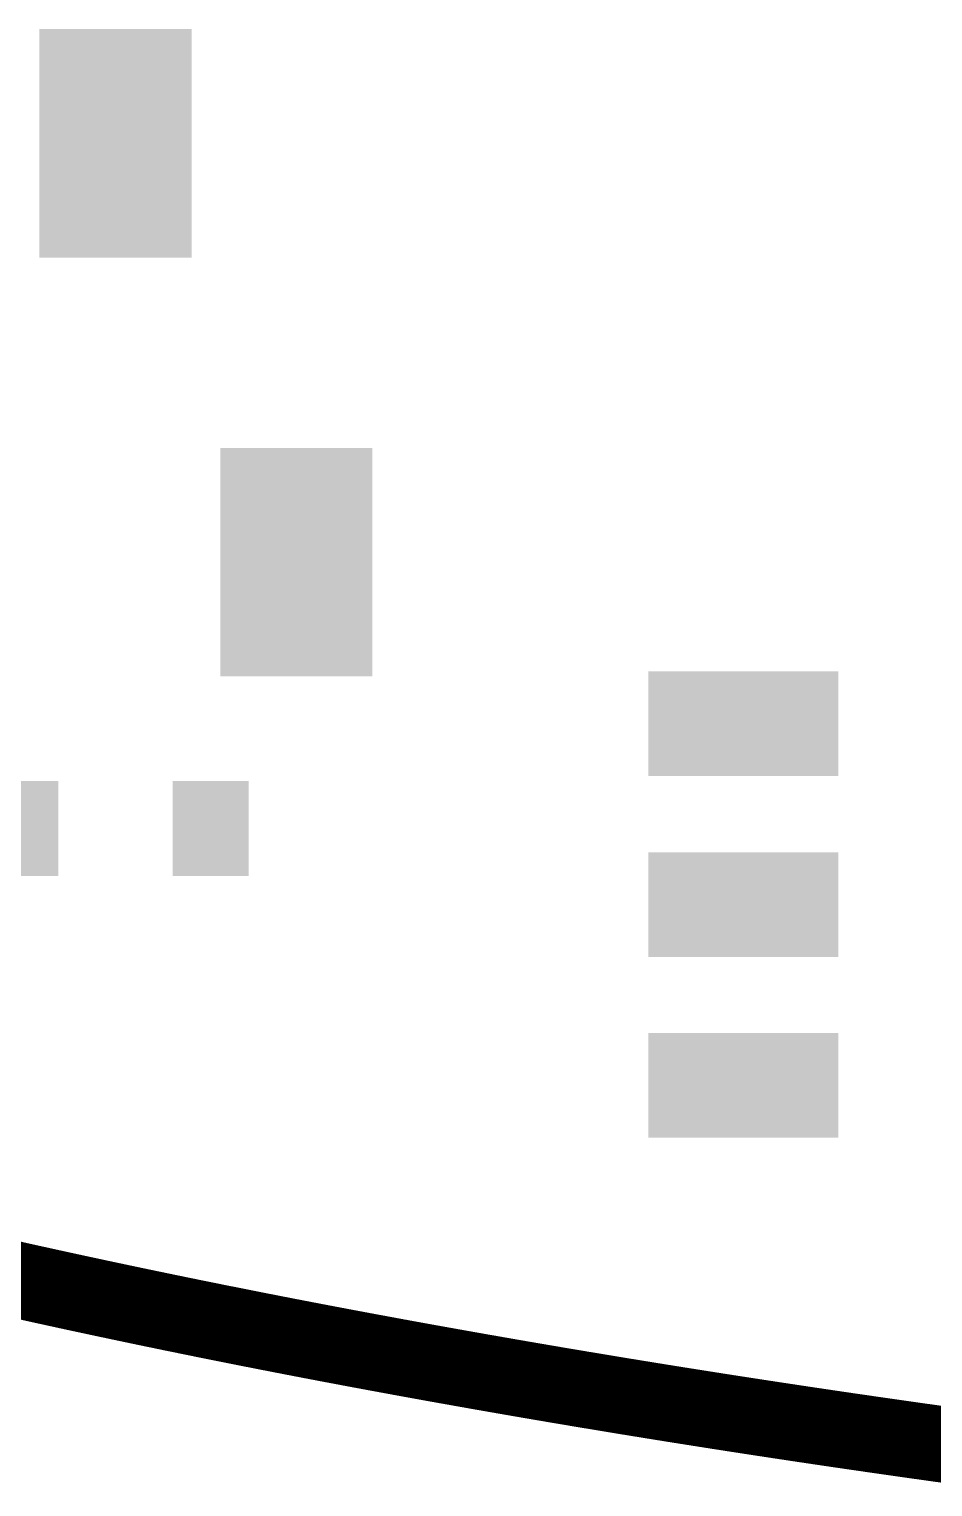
# Model space of a CAD drawing. Extents: x -0.2 to 60.2, y -0.2 to 22.2.
# Drawn here: x 8.55 to 13.3, y 0.54 to 8.2 of the extents above; entities that cross this region are included whole.
import ezdxf

# ---------------------------------------------------------------- set-up
doc = ezdxf.new("R2010")
doc.units = 0
doc.layers.add('20', color=7, linetype='CONTINUOUS')
doc.layers.add('32', color=253, linetype='CONTINUOUS')

# ---------------------------------------------------------------- blocks, each defined once
blk = doc.blocks.new('RECT')
blk.add_solid([(-0.5, -0.5), (0.5, -0.5), (-0.5, 0.5), (0.5, 0.5)])

msp = doc.modelspace()

# ---------------------------------------------------------------- linework, layer by layer
at = {"layer": '20', "const_width": 0.4}
for points in [[(8.3858, 1.65), (8.3456, 1.6591)], [(8.4259, 1.641), (8.3858, 1.65)], [(8.4661, 1.632), (8.4259, 1.641)], [(8.5063, 1.623), (8.4661, 1.632)], [(8.5465, 1.6141), (8.5063, 1.623)], [(8.5867, 1.6052), (8.5465, 1.6141)], [(8.6269, 1.5963), (8.5867, 1.6052)], [(8.6672, 1.5875), (8.6269, 1.5963)], [(8.7074, 1.5787), (8.6672, 1.5875)], [(8.7476, 1.5699), (8.7074, 1.5787)], [(8.7878, 1.5612), (8.7476, 1.5699)], [(8.8281, 1.5525), (8.7878, 1.5612)], [(8.8683, 1.5439), (8.8281, 1.5525)], [(8.9086, 1.5352), (8.8683, 1.5439)], [(8.9488, 1.5267), (8.9086, 1.5352)], [(8.9891, 1.5181), (8.9488, 1.5267)], [(9.0294, 1.5096), (8.9891, 1.5181)], [(9.0696, 1.5011), (9.0294, 1.5096)], [(9.1099, 1.4926), (9.0696, 1.5011)], [(9.1502, 1.4842), (9.1099, 1.4926)], [(9.1905, 1.4758), (9.1502, 1.4842)], [(9.2308, 1.4675), (9.1905, 1.4758)], [(9.2711, 1.4591), (9.2308, 1.4675)], [(9.3114, 1.4508), (9.2711, 1.4591)], [(9.3517, 1.4426), (9.3114, 1.4508)], [(9.392, 1.4343), (9.3517, 1.4426)], [(9.4323, 1.4261), (9.392, 1.4343)], [(9.4726, 1.418), (9.4323, 1.4261)], [(9.5129, 1.4098), (9.4726, 1.418)], [(9.5532, 1.4017), (9.5129, 1.4098)], [(9.5936, 1.3937), (9.5532, 1.4017)], [(9.6339, 1.3856), (9.5936, 1.3937)], [(9.6742, 1.3776), (9.6339, 1.3856)], [(9.7145, 1.3696), (9.6742, 1.3776)], [(9.7549, 1.3617), (9.7145, 1.3696)], [(9.7952, 1.3538), (9.7549, 1.3617)], [(9.8355, 1.3459), (9.7952, 1.3538)], [(9.8759, 1.338), (9.8355, 1.3459)], [(9.9162, 1.3302), (9.8759, 1.338)], [(9.9566, 1.3224), (9.9162, 1.3302)], [(9.9969, 1.3147), (9.9566, 1.3224)], [(10.0372, 1.3069), (9.9969, 1.3147)], [(10.0776, 1.2992), (10.0372, 1.3069)], [(10.1179, 1.2915), (10.0776, 1.2992)], [(10.1583, 1.2839), (10.1179, 1.2915)], [(10.1986, 1.2763), (10.1583, 1.2839)], [(10.239, 1.2687), (10.1986, 1.2763)], [(10.2793, 1.2611), (10.239, 1.2687)], [(10.3197, 1.2536), (10.2793, 1.2611)], [(10.36, 1.2461), (10.3197, 1.2536)], [(10.4004, 1.2387), (10.36, 1.2461)], [(10.4407, 1.2312), (10.4004, 1.2387)], [(10.4811, 1.2238), (10.4407, 1.2312)], [(10.5214, 1.2164), (10.4811, 1.2238)], [(10.5618, 1.209), (10.5214, 1.2164)], [(10.6021, 1.2017), (10.5618, 1.209)], [(10.6425, 1.1944), (10.6021, 1.2017)], [(10.6829, 1.1871), (10.6425, 1.1944)], [(10.7232, 1.1799), (10.6829, 1.1871)], [(10.7636, 1.1727), (10.7232, 1.1799)], [(10.804, 1.1655), (10.7636, 1.1727)], [(10.8443, 1.1583), (10.804, 1.1655)], [(10.8847, 1.1512), (10.8443, 1.1583)], [(10.9251, 1.144), (10.8847, 1.1512)], [(10.9655, 1.137), (10.9251, 1.144)], [(11.0059, 1.1299), (10.9655, 1.137)], [(11.0463, 1.1229), (11.0059, 1.1299)], [(11.0866, 1.1158), (11.0463, 1.1229)], [(11.127, 1.1089), (11.0866, 1.1158)], [(11.1674, 1.1019), (11.127, 1.1089)], [(11.2078, 1.095), (11.1674, 1.1019)], [(11.2482, 1.0881), (11.2078, 1.095)], [(11.2886, 1.0812), (11.2482, 1.0881)], [(11.329, 1.0743), (11.2886, 1.0812)], [(11.3694, 1.0675), (11.329, 1.0743)], [(11.4098, 1.0607), (11.3694, 1.0675)], [(11.4502, 1.0539), (11.4098, 1.0607)], [(11.4907, 1.0472), (11.4502, 1.0539)], [(11.5311, 1.0405), (11.4907, 1.0472)], [(11.5715, 1.0338), (11.5311, 1.0405)], [(11.6119, 1.0271), (11.5715, 1.0338)], [(11.6523, 1.0205), (11.6119, 1.0271)], [(11.6928, 1.0138), (11.6523, 1.0205)], [(11.7332, 1.0072), (11.6928, 1.0138)], [(11.7736, 1.0007), (11.7332, 1.0072)], [(11.814, 0.9941), (11.7736, 1.0007)], [(11.8545, 0.9876), (11.814, 0.9941)], [(11.9353, 0.9746), (11.8545, 0.9876)], [(11.9758, 0.9682), (11.9353, 0.9746)], [(12.0162, 0.9618), (11.9758, 0.9682)], [(12.0567, 0.9554), (12.0162, 0.9618)], [(12.0971, 0.949), (12.0567, 0.9554)], [(12.1376, 0.9426), (12.0971, 0.949)], [(12.178, 0.9363), (12.1376, 0.9426)], [(12.2185, 0.93), (12.178, 0.9363)], [(12.2589, 0.9237), (12.2185, 0.93)], [(12.2994, 0.9175), (12.2589, 0.9237)], [(12.3398, 0.9113), (12.2994, 0.9175)], [(12.3803, 0.905), (12.3398, 0.9113)], [(12.4208, 0.8989), (12.3803, 0.905)], [(12.4612, 0.8927), (12.4208, 0.8989)], [(12.5422, 0.8805), (12.4612, 0.8927)], [(12.5826, 0.8744), (12.5422, 0.8805)], [(12.6231, 0.8683), (12.5826, 0.8744)], [(12.6636, 0.8623), (12.6231, 0.8683)], [(12.704, 0.8563), (12.6636, 0.8623)], [(12.785, 0.8443), (12.704, 0.8563)], [(12.8255, 0.8384), (12.785, 0.8443)], [(12.866, 0.8324), (12.8255, 0.8384)], [(12.9065, 0.8265), (12.866, 0.8324)], [(12.947, 0.8207), (12.9065, 0.8265)], [(12.9874, 0.8148), (12.947, 0.8207)], [(13.1494, 0.7916), (12.9874, 0.8148)], [(13.2709, 0.7745), (13.1494, 0.7916)], [(13.3115, 0.7688), (13.2709, 0.7745)], [(13.352, 0.7631), (13.3115, 0.7688)], [(13.514, 0.7407), (13.352, 0.7631)]]:
    msp.add_lwpolyline(points, dxfattribs=at)
at = {"layer": '20', "const_width": 0.2}
for points in [[(8.4477, 1.7385, 1), (8.4041, 1.5434)], [(8.3638, 1.5524, 1), (8.4078, 1.7475)], [(8.4039, 1.5434, 1), (8.4479, 1.7385)], [(8.4879, 1.7296, 1), (8.4443, 1.5343)], [(8.528, 1.7206, 1), (8.4846, 1.5254)], [(8.4443, 1.5344, 1), (8.4879, 1.7295)], [(8.5681, 1.7117, 1), (8.5249, 1.5164)], [(8.4845, 1.5254, 1), (8.5281, 1.7206)], [(8.6082, 1.7028, 1), (8.5652, 1.5075)], [(8.5248, 1.5164, 1), (8.5682, 1.7117)], [(8.6483, 1.694, 1), (8.6055, 1.4986)], [(8.5651, 1.5075, 1), (8.6083, 1.7028)], [(8.6886, 1.6852, 1), (8.6458, 1.4898)], [(8.6054, 1.4986, 1), (8.6484, 1.694)], [(8.7287, 1.6764, 1), (8.6861, 1.481)], [(8.6458, 1.4898, 1), (8.6886, 1.6852)], [(8.7688, 1.6677, 1), (8.7264, 1.4722)], [(8.686, 1.481, 1), (8.7288, 1.6764)], [(8.7263, 1.4722, 1), (8.7689, 1.6676)], [(8.8089, 1.659, 1), (8.7667, 1.4634)], [(8.8491, 1.6503, 1), (8.8071, 1.4547)], [(8.7666, 1.4635, 1), (8.809, 1.6589)], [(8.8892, 1.6416, 1), (8.8474, 1.4461)], [(8.807, 1.4548, 1), (8.8492, 1.6503)], [(8.9295, 1.633, 1), (8.8877, 1.4374)], [(8.8473, 1.4461, 1), (8.8893, 1.6416)], [(8.9696, 1.6245, 1), (8.928, 1.4288)], [(8.8877, 1.4375, 1), (8.9295, 1.633)], [(9.0098, 1.6159, 1), (8.9684, 1.4203)], [(8.9279, 1.4289, 1), (8.9697, 1.6244)], [(9.0501, 1.6074, 1), (9.0087, 1.4117)], [(8.9683, 1.4203, 1), (9.0099, 1.6159)], [(9.0902, 1.5989, 1), (9.049, 1.4032)], [(9.0087, 1.4117, 1), (9.0501, 1.6074)], [(9.1303, 1.5905, 1), (9.0895, 1.3947)], [(9.0489, 1.4032, 1), (9.0903, 1.5989)], [(9.0893, 1.3948, 1), (9.1305, 1.5905)], [(9.1706, 1.5821, 1), (9.1298, 1.3863)], [(9.2108, 1.5737, 1), (9.1702, 1.3779)], [(9.1298, 1.3863, 1), (9.1706, 1.5821)], [(9.251, 1.5654, 1), (9.2106, 1.3695)], [(9.1701, 1.3779, 1), (9.2109, 1.5737)], [(9.2912, 1.5571, 1), (9.251, 1.3612)], [(9.2105, 1.3695, 1), (9.2511, 1.5654)], [(9.3315, 1.5488, 1), (9.2913, 1.3529)], [(9.2509, 1.3612, 1), (9.2913, 1.557)], [(9.3717, 1.5405, 1), (9.3317, 1.3446)], [(9.2913, 1.3529, 1), (9.3315, 1.5488)], [(9.4119, 1.5323, 1), (9.3721, 1.3363)], [(9.3316, 1.3446, 1), (9.3718, 1.5405)], [(9.4521, 1.5242, 1), (9.4125, 1.3281)], [(9.372, 1.3364, 1), (9.412, 1.5323)], [(9.4924, 1.516, 1), (9.4528, 1.32)], [(9.4124, 1.3281, 1), (9.4522, 1.5241)], [(9.5326, 1.5079, 1), (9.4932, 1.3118)], [(9.4528, 1.32, 1), (9.4924, 1.516)], [(9.5728, 1.4998, 1), (9.5336, 1.3037)], [(9.4931, 1.3118, 1), (9.5327, 1.5079)], [(9.6132, 1.4917, 1), (9.574, 1.2956)], [(9.5335, 1.3037, 1), (9.5729, 1.4998)], [(9.6534, 1.4837, 1), (9.6144, 1.2876)], [(9.574, 1.2956, 1), (9.6132, 1.4917)], [(9.6936, 1.4757, 1), (9.6548, 1.2795)], [(9.6143, 1.2876, 1), (9.6535, 1.4837)], [(9.7338, 1.4678, 1), (9.6952, 1.2715)], [(9.6547, 1.2795, 1), (9.6937, 1.4757)], [(9.7742, 1.4598, 1), (9.7356, 1.2636)], [(9.6951, 1.2715, 1), (9.7339, 1.4677)], [(9.8144, 1.4519, 1), (9.776, 1.2556)], [(9.8546, 1.4441, 1), (9.8164, 1.2477)], [(9.7356, 1.2636, 1), (9.7742, 1.4598)], [(9.7759, 1.2557, 1), (9.8145, 1.4519)], [(9.895, 1.4362, 1), (9.8568, 1.2399)], [(9.8163, 1.2478, 1), (9.8547, 1.444)], [(9.8568, 1.2399, 1), (9.895, 1.4362)], [(9.9352, 1.4284, 1), (9.8972, 1.232)], [(9.9755, 1.4206, 1), (9.9377, 1.2242)], [(10.0158, 1.4129, 1), (9.978, 1.2165)], [(9.8971, 1.2321, 1), (9.9353, 1.4284)], [(10.0559, 1.4052, 1), (10.0185, 1.2087)], [(9.9376, 1.2242, 1), (9.9756, 1.4206)], [(10.0963, 1.3975, 1), (10.0589, 1.201)], [(9.978, 1.2165, 1), (10.0158, 1.4129)], [(10.1365, 1.3898, 1), (10.0993, 1.1933)], [(10.0183, 1.2087, 1), (10.0561, 1.4051)], [(10.1769, 1.3822, 1), (10.1397, 1.1856)], [(10.0589, 1.201, 1), (10.0963, 1.3975)], [(10.2171, 1.3746, 1), (10.1801, 1.178)], [(10.0992, 1.1933, 1), (10.1366, 1.3898)], [(10.2574, 1.367, 1), (10.2206, 1.1704)], [(10.1397, 1.1856, 1), (10.1769, 1.3822)], [(10.2976, 1.3595, 1), (10.261, 1.1628)], [(10.18, 1.178, 1), (10.2172, 1.3746)], [(10.2205, 1.1704, 1), (10.2575, 1.367)], [(10.2609, 1.1629, 1), (10.2977, 1.3594)], [(10.338, 1.3519, 1), (10.3014, 1.1553)], [(10.3782, 1.3445, 1), (10.3418, 1.1478)], [(10.4186, 1.337, 1), (10.3822, 1.1403)], [(10.3014, 1.1553, 1), (10.338, 1.3519)], [(10.4588, 1.3296, 1), (10.4226, 1.1329)], [(10.3417, 1.1478, 1), (10.3783, 1.3444)], [(10.4991, 1.3222, 1), (10.4631, 1.1254)], [(10.3822, 1.1403, 1), (10.4186, 1.337)], [(10.5393, 1.3148, 1), (10.5035, 1.118)], [(10.4225, 1.1329, 1), (10.4589, 1.3295)], [(10.5797, 1.3074, 1), (10.5439, 1.1107)], [(10.463, 1.1254, 1), (10.4992, 1.3221)], [(10.6199, 1.3001, 1), (10.5843, 1.1033)], [(10.5034, 1.118, 1), (10.5394, 1.3148)], [(10.6602, 1.2928, 1), (10.6248, 1.096)], [(10.5439, 1.1107, 1), (10.5797, 1.3074)], [(10.7006, 1.2856, 1), (10.6652, 1.0887)], [(10.5842, 1.1033, 1), (10.62, 1.3001)], [(10.7408, 1.2783, 1), (10.7056, 1.0814)], [(10.6247, 1.096, 1), (10.6603, 1.2928)], [(10.6652, 1.0887, 1), (10.7006, 1.2855)], [(10.7811, 1.2711, 1), (10.7461, 1.0742)], [(10.8215, 1.2639, 1), (10.7865, 1.067)], [(10.7055, 1.0815, 1), (10.7409, 1.2783)], [(10.8617, 1.2568, 1), (10.8269, 1.0598)], [(10.746, 1.0742, 1), (10.7812, 1.2711)], [(10.902, 1.2496, 1), (10.8674, 1.0527)], [(10.7865, 1.067, 1), (10.8215, 1.2639)], [(10.9424, 1.2425, 1), (10.9078, 1.0455)], [(10.8268, 1.0598, 1), (10.8618, 1.2567)], [(10.9827, 1.2355, 1), (10.9483, 1.0384)], [(10.8673, 1.0527, 1), (10.9021, 1.2496)], [(11.023, 1.2284, 1), (10.9888, 1.0314)], [(10.9078, 1.0456, 1), (10.9424, 1.2425)], [(11.0634, 1.2214, 1), (11.0292, 1.0243)], [(10.9482, 1.0385, 1), (10.9828, 1.2354)], [(11.1036, 1.2144, 1), (11.0696, 1.0173)], [(10.9887, 1.0314, 1), (11.0231, 1.2284)], [(11.144, 1.2074, 1), (11.11, 1.0103)], [(11.0292, 1.0243, 1), (11.0634, 1.2214)], [(11.0695, 1.0173, 1), (11.1037, 1.2144)], [(11.11, 1.0103, 1), (11.144, 1.2074)], [(11.1843, 1.2005, 1), (11.1505, 1.0033)], [(11.2246, 1.1935, 1), (11.191, 0.9964)], [(11.265, 1.1867, 1), (11.2314, 0.9895)], [(11.1504, 1.0034, 1), (11.1844, 1.2004)], [(11.3053, 1.1798, 1), (11.2719, 0.9826)], [(11.1909, 0.9964, 1), (11.2247, 1.1935)], [(11.3457, 1.1729, 1), (11.3123, 0.9757)], [(11.2314, 0.9895, 1), (11.265, 1.1866)], [(11.386, 1.1661, 1), (11.3528, 0.9689)], [(11.2718, 0.9826, 1), (11.3054, 1.1798)], [(11.4263, 1.1593, 1), (11.3933, 0.9621)], [(11.3123, 0.9757, 1), (11.3457, 1.1729)], [(11.4666, 1.1526, 1), (11.4338, 0.9553)], [(11.3527, 0.9689, 1), (11.3861, 1.1661)], [(11.5071, 1.1458, 1), (11.4743, 0.9486)], [(11.3932, 0.9621, 1), (11.4264, 1.1593)], [(11.5474, 1.1391, 1), (11.5148, 0.9418)], [(11.4337, 0.9553, 1), (11.4667, 1.1526)], [(11.5878, 1.1324, 1), (11.5552, 0.9351)], [(11.4743, 0.9486, 1), (11.5071, 1.1458)], [(11.6281, 1.1258, 1), (11.5957, 0.9284)], [(11.5147, 0.9418, 1), (11.5475, 1.1391)], [(11.5552, 0.9351, 1), (11.5878, 1.1324)], [(11.5956, 0.9284, 1), (11.6282, 1.1258)], [(11.6685, 1.1191, 1), (11.6361, 0.9218)], [(11.7089, 1.1125, 1), (11.6767, 0.9151)], [(11.7493, 1.1059, 1), (11.7171, 0.9085)], [(11.6361, 0.9218, 1), (11.6685, 1.1191)], [(11.7896, 1.0994, 1), (11.7576, 0.902)], [(11.6766, 0.9151, 1), (11.709, 1.1125)], [(11.8298, 1.0928, 1), (11.7982, 0.8954)], [(11.7171, 0.9085, 1), (11.7493, 1.1059)], [(11.8704, 1.0863, 1), (11.8386, 0.8889)], [(11.7575, 0.902, 1), (11.7897, 1.0994)], [(11.798, 0.8954, 1), (11.83, 1.0928)], [(11.9509, 1.0734, 1), (11.9197, 0.8758)], [(11.8387, 0.8889, 1), (11.8703, 1.0863)], [(11.9914, 1.067, 1), (11.9602, 0.8694)], [(12.0318, 1.0606, 1), (12.0006, 0.863)], [(11.9194, 0.8759, 1), (11.9512, 1.0733)], [(12.0723, 1.0542, 1), (12.0411, 0.8566)], [(11.9602, 0.8694, 1), (11.9914, 1.067)], [(12.1127, 1.0478, 1), (12.0815, 0.8502)], [(12.0006, 0.863, 1), (12.0318, 1.0606)], [(12.0411, 0.8566, 1), (12.0723, 1.0542)], [(12.153, 1.0414, 1), (12.1222, 0.8438)], [(12.1934, 1.0351, 1), (12.1626, 0.8375)], [(12.0815, 0.8502, 1), (12.1127, 1.0478)], [(12.2339, 1.0288, 1), (12.2031, 0.8312)], [(12.122, 0.8438, 1), (12.1532, 1.0414)], [(12.274, 1.0225, 1), (12.2438, 0.8249)], [(12.1626, 0.8375, 1), (12.1934, 1.0351)], [(12.3146, 1.0163, 1), (12.2842, 0.8187)], [(12.2031, 0.8312, 1), (12.2339, 1.0288)], [(12.3552, 1.0101, 1), (12.3244, 0.8125)], [(12.2435, 0.8249, 1), (12.2743, 1.0225)], [(12.3952, 1.0039, 1), (12.3654, 0.8061)], [(12.2843, 0.8187, 1), (12.3145, 1.0163)], [(12.436, 0.9977, 1), (12.4056, 0.8001)], [(12.3246, 0.8125, 1), (12.355, 1.0101)], [(12.4761, 0.9916, 1), (12.4463, 0.7938)], [(12.3649, 0.8062, 1), (12.3957, 1.0038)], [(12.4059, 0.8, 1), (12.4357, 0.9978)], [(12.5571, 0.9794, 1), (12.5273, 0.7816)], [(12.446, 0.7939, 1), (12.4764, 0.9915)], [(12.5975, 0.9733, 1), (12.5677, 0.7755)], [(12.5273, 0.7816, 1), (12.5571, 0.9794)], [(12.5677, 0.7755, 1), (12.5975, 0.9733)], [(12.6378, 0.9672, 1), (12.6084, 0.7694)], [(12.6783, 0.9612, 1), (12.6489, 0.7634)], [(12.7187, 0.9552, 1), (12.6893, 0.7574)], [(12.6082, 0.7694, 1), (12.638, 0.9672)], [(12.6489, 0.7634, 1), (12.6783, 0.9612)], [(12.7994, 0.9433, 1), (12.7706, 0.7453)], [(12.6893, 0.7574, 1), (12.7187, 0.9552)], [(12.8402, 0.9373, 1), (12.8108, 0.7395)], [(12.8804, 0.9314, 1), (12.8516, 0.7334)], [(12.7703, 0.7454, 1), (12.7997, 0.9432)], [(12.9207, 0.9255, 1), (12.8923, 0.7275)], [(12.8111, 0.7394, 1), (12.8399, 0.9374)], [(12.9615, 0.9197, 1), (12.9325, 0.7217)], [(12.8513, 0.7335, 1), (12.8807, 0.9313)], [(13.0016, 0.9138, 1), (12.9732, 0.7158)], [(12.8921, 0.7275, 1), (12.9209, 0.9255)], [(12.9328, 0.7217, 1), (12.9612, 0.9197)], [(12.9729, 0.7158, 1), (13.0019, 0.9138)], [(13.1633, 0.8906, 1), (13.1355, 0.6926)], [(13.1352, 0.6926, 1), (13.1636, 0.8906)], [(13.2848, 0.8735, 1), (13.257, 0.6755)], [(13.3254, 0.8678, 1), (13.2976, 0.6698)], [(13.3657, 0.8622, 1), (13.3383, 0.664)], [(13.257, 0.6755, 1), (13.2848, 0.8735)], [(13.2976, 0.6698, 1), (13.3254, 0.8678)], [(13.3381, 0.6641, 1), (13.3659, 0.8621)]]:
    msp.add_lwpolyline(points, format="xyb", dxfattribs=at)

# ---------------------------------------------------------------- block references
at = {"layer": '32', "rotation": 180}
for p, xscale, yscale in [((9, 7.6), 0.8, 1.2), ((9.95, 5.4), 0.8, 1.2), ((8.5, 4), 0.4, 0.5), ((9.5, 4), 0.4, 0.5)]:
    msp.add_blockref('RECT', p, dxfattribs=dict(at, xscale=xscale, yscale=yscale))
at = {"layer": '32', "xscale": 0.55, "rotation": 90}
for p in [(12.3, 4.55), (12.3, 3.6), (12.3, 2.65)]:
    msp.add_blockref('RECT', p, dxfattribs=at)

doc.saveas('drawing.dxf')
